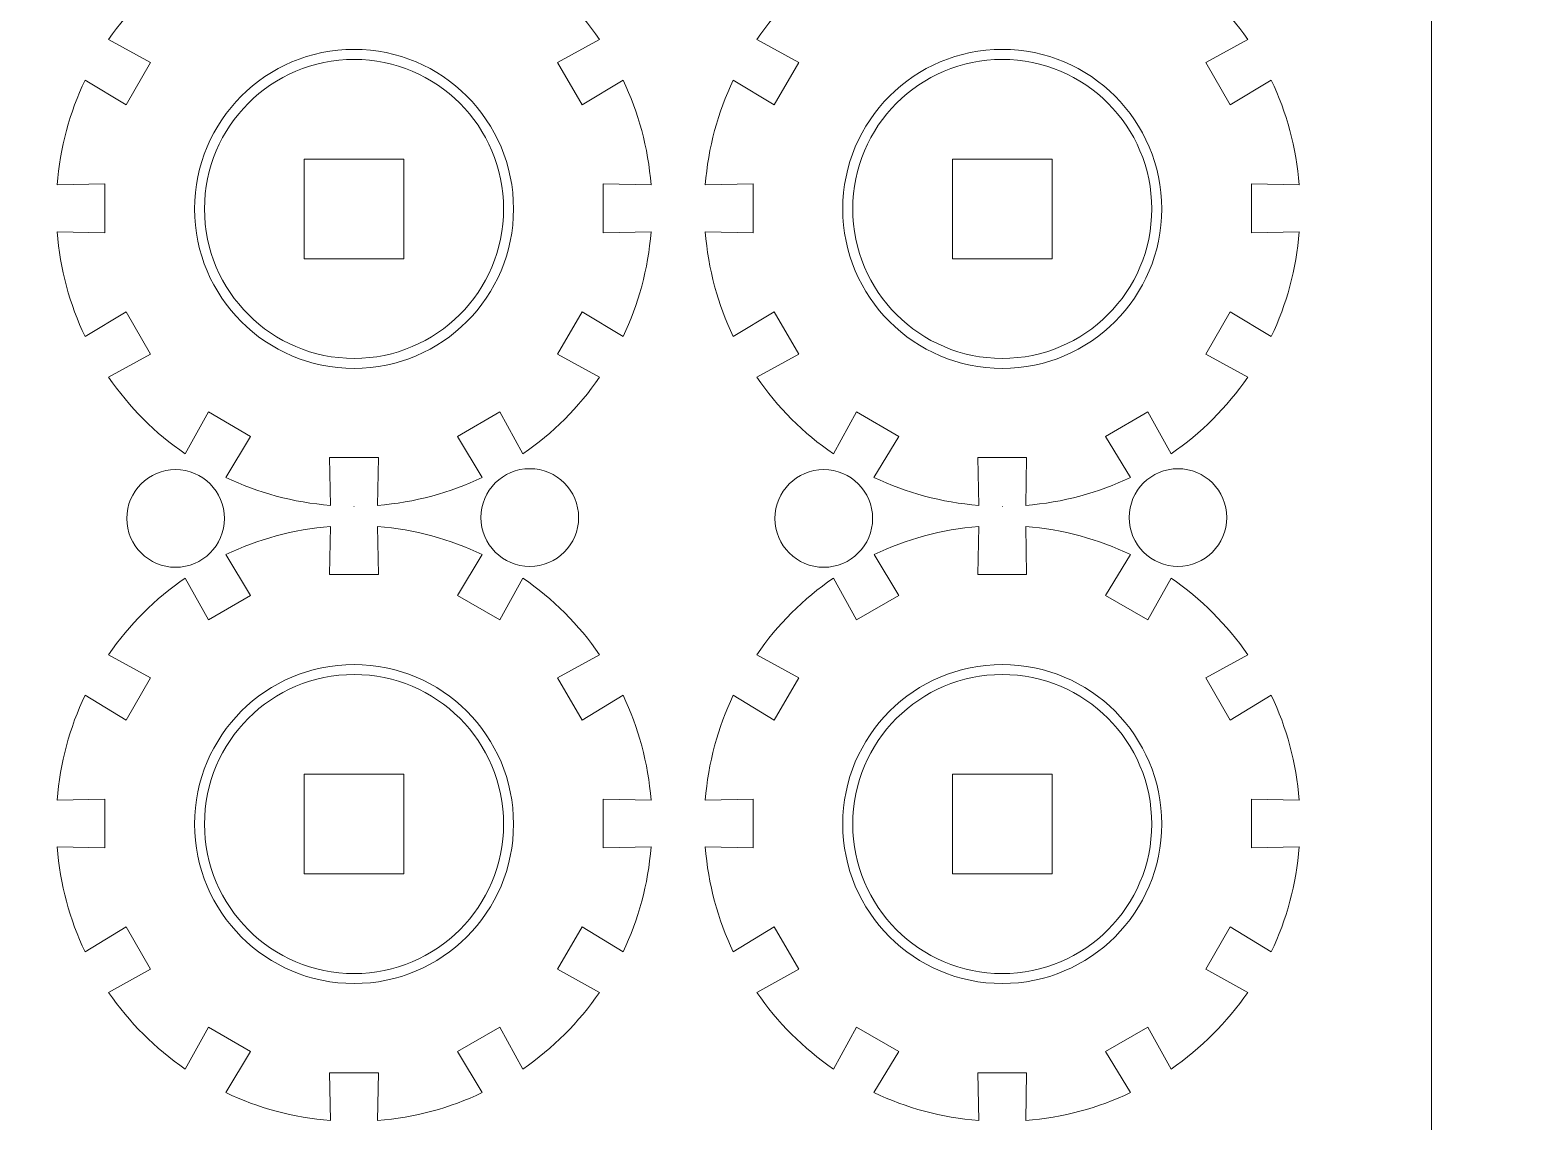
# Model space of a CAD drawing. Header units: centimetres. Extents: x -226 to -75, y 0 to 222.
# Drawn here: x -142.87 to -135.35, y 21.01 to 26.49 of the extents above; entities that cross this region are included whole.
import ezdxf

# ---------------------------------------------------------------- set-up
doc = ezdxf.new("R2010")
doc.units = ezdxf.units.CM
doc.header["$MEASUREMENT"] = 0
doc.layers.add('layer 1', color=7, linetype='Continuous')

msp = doc.modelspace()

# ---------------------------------------------------------------- linework, layer by layer
at = {"layer": 'layer 1', "color": 250, "lineweight": 20}
for points in [[(-165.83724, 0.31703), (-135.83724, 0.31703), (-135.83724, 30.31703), (-165.83724, 30.31703), (-165.83724, 0.31703)], [(-135.83724, 0.31703), (-105.83724, 0.31703), (-105.83724, 30.31703), (-135.83724, 30.31703), (-135.83724, 0.31703)]]:
    msp.add_lwpolyline(points, close=True, dxfattribs=at)
at = {"layer": 'layer 1', "color": 1, "lineweight": 9}
for points, knots in [([(-141.97427, 24.57186), (-141.97427, 24.57186), (-141.76204, 24.44934), (-141.76204, 24.44934), (-141.76204, 24.44934), (-141.76204, 24.44934), (-141.88664, 24.24346), (-141.88664, 24.24346), (-141.88664, 24.24346), (-141.72525, 24.16642), (-141.5479, 24.1178), (-141.3609, 24.10323), (-141.3609, 24.10323), (-141.3609, 24.10323), (-141.36573, 24.34319), (-141.36573, 24.34319), (-141.36573, 24.34319), (-141.36573, 24.34319), (-141.12073, 24.34319), (-141.12073, 24.34319), (-141.12073, 24.34319), (-141.12073, 24.34319), (-141.12566, 24.10323), (-141.12566, 24.10323), (-141.12566, 24.10323), (-140.93869, 24.1178), (-140.76124, 24.16638), (-140.59988, 24.24343), (-140.59988, 24.24343), (-140.59988, 24.24343), (-140.72445, 24.44938), (-140.72445, 24.44938), (-140.72445, 24.44938), (-140.72445, 24.44938), (-140.51225, 24.5719), (-140.51225, 24.5719), (-140.51225, 24.5719), (-140.51225, 24.5719), (-140.3964, 24.36132), (-140.3964, 24.36132), (-140.3964, 24.36132), (-140.24587, 24.46504), (-140.11538, 24.59557), (-140.01166, 24.74606), (-140.01166, 24.74606), (-140.01166, 24.74606), (-140.22217, 24.86202), (-140.22217, 24.86202), (-140.22217, 24.86202), (-140.22217, 24.86202), (-140.09965, 25.07418), (-140.09965, 25.07418), (-140.09965, 25.07418), (-140.09965, 25.07418), (-139.89376, 24.94955), (-139.89376, 24.94955), (-139.89376, 24.94955), (-139.81668, 25.11091), (-139.76803, 25.28835), (-139.7535, 25.47533), (-139.7535, 25.47533), (-139.7535, 25.47533), (-139.99342, 25.47049), (-139.99342, 25.47049), (-139.99342, 25.47049), (-139.99342, 25.47049), (-139.99342, 25.71546), (-139.99342, 25.71546), (-139.99342, 25.71546), (-139.99342, 25.71546), (-139.7535, 25.71056), (-139.7535, 25.71056), (-139.7535, 25.71056), (-139.76803, 25.89757), (-139.81668, 26.07494), (-139.89369, 26.23634), (-139.89369, 26.23634), (-139.89369, 26.23634), (-140.09957, 26.11177), (-140.09957, 26.11177), (-140.09957, 26.11177), (-140.09957, 26.11177), (-140.22209, 26.32397), (-140.22209, 26.32397), (-140.22209, 26.32397), (-140.22209, 26.32397), (-140.01159, 26.43982), (-140.01159, 26.43982), (-140.01159, 26.43982), (-140.11531, 26.59035), (-140.24587, 26.72088), (-140.39633, 26.82456), (-140.39633, 26.82456), (-140.39633, 26.82456), (-140.51225, 26.61413), (-140.51225, 26.61413), (-140.51225, 26.61413), (-140.51225, 26.61413), (-140.72438, 26.73658), (-140.72438, 26.73658), (-140.72438, 26.73658), (-140.72438, 26.73658), (-140.59981, 26.94249), (-140.59981, 26.94249), (-140.59981, 26.94249), (-140.76117, 27.01958), (-140.93862, 27.06819), (-141.12559, 27.08276), (-141.12559, 27.08276), (-141.12559, 27.08276), (-141.1208, 26.84283), (-141.1208, 26.84283), (-141.1208, 26.84283), (-141.1208, 26.84283), (-141.36573, 26.8428), (-141.36573, 26.8428), (-141.36573, 26.8428), (-141.36573, 26.8428), (-141.36083, 27.08276), (-141.36083, 27.08276), (-141.36083, 27.08276), (-141.54783, 27.06819), (-141.72525, 27.01958), (-141.88664, 26.94249), (-141.88664, 26.94249), (-141.88664, 26.94249), (-141.76211, 26.73665), (-141.76211, 26.73665), (-141.76211, 26.73665), (-141.76211, 26.73665), (-141.97427, 26.61413), (-141.97427, 26.61413), (-141.97427, 26.61413), (-141.97427, 26.61413), (-142.09009, 26.8246), (-142.09009, 26.8246), (-142.09009, 26.8246), (-142.24065, 26.72091), (-142.37115, 26.59039), (-142.47483, 26.43982), (-142.47483, 26.43982), (-142.47483, 26.43982), (-142.26443, 26.324), (-142.26443, 26.324), (-142.26443, 26.324), (-142.26443, 26.324), (-142.38684, 26.11181), (-142.38684, 26.11181), (-142.38684, 26.11181), (-142.38684, 26.11181), (-142.59273, 26.23637), (-142.59273, 26.23637), (-142.59273, 26.23637), (-142.66984, 26.07498), (-142.71842, 25.8976), (-142.73303, 25.71059), (-142.73303, 25.71059), (-142.73303, 25.71059), (-142.49303, 25.71546), (-142.49303, 25.71546), (-142.49303, 25.71546), (-142.49303, 25.71546), (-142.49303, 25.47049), (-142.49303, 25.47049), (-142.49303, 25.47049), (-142.49303, 25.47049), (-142.73303, 25.47536), (-142.73303, 25.47536), (-142.73303, 25.47536), (-142.71842, 25.28842), (-142.66984, 25.11098), (-142.59273, 24.94965), (-142.59273, 24.94965), (-142.59273, 24.94965), (-142.38684, 25.07415), (-142.38684, 25.07415), (-142.38684, 25.07415), (-142.38684, 25.07415), (-142.26436, 24.86199), (-142.26436, 24.86199), (-142.26436, 24.86199), (-142.26436, 24.86199), (-142.47483, 24.74613), (-142.47483, 24.74613), (-142.47483, 24.74613), (-142.37115, 24.59564), (-142.24065, 24.46511), (-142.09009, 24.3614), (-142.09009, 24.3614), (-142.09009, 24.3614), (-141.97427, 24.57186), (-141.97427, 24.57186)], [0, 0, 0, 0, 0.0204082, 0.0204082, 0.0204082, 0.0204082, 0.0408163, 0.0408163, 0.0408163, 0.0408163, 0.0612245, 0.0612245, 0.0612245, 0.0612245, 0.0816327, 0.0816327, 0.0816327, 0.0816327, 0.1020408, 0.1020408, 0.1020408, 0.1020408, 0.122449, 0.122449, 0.122449, 0.122449, 0.1428571, 0.1428571, 0.1428571, 0.1428571, 0.1632653, 0.1632653, 0.1632653, 0.1632653, 0.1836735, 0.1836735, 0.1836735, 0.1836735, 0.2040816, 0.2040816, 0.2040816, 0.2040816, 0.2244898, 0.2244898, 0.2244898, 0.2244898, 0.244898, 0.244898, 0.244898, 0.244898, 0.2653061, 0.2653061, 0.2653061, 0.2653061, 0.2857143, 0.2857143, 0.2857143, 0.2857143, 0.3061224, 0.3061224, 0.3061224, 0.3061224, 0.3265306, 0.3265306, 0.3265306, 0.3265306, 0.3469388, 0.3469388, 0.3469388, 0.3469388, 0.3673469, 0.3673469, 0.3673469, 0.3673469, 0.3877551, 0.3877551, 0.3877551, 0.3877551, 0.4081633, 0.4081633, 0.4081633, 0.4081633, 0.4285714, 0.4285714, 0.4285714, 0.4285714, 0.4489796, 0.4489796, 0.4489796, 0.4489796, 0.4693878, 0.4693878, 0.4693878, 0.4693878, 0.4897959, 0.4897959, 0.4897959, 0.4897959, 0.5102041, 0.5102041, 0.5102041, 0.5102041, 0.5306122, 0.5306122, 0.5306122, 0.5306122, 0.5510204, 0.5510204, 0.5510204, 0.5510204, 0.5714286, 0.5714286, 0.5714286, 0.5714286, 0.5918367, 0.5918367, 0.5918367, 0.5918367, 0.6122449, 0.6122449, 0.6122449, 0.6122449, 0.6326531, 0.6326531, 0.6326531, 0.6326531, 0.6530612, 0.6530612, 0.6530612, 0.6530612, 0.6734694, 0.6734694, 0.6734694, 0.6734694, 0.6938776, 0.6938776, 0.6938776, 0.6938776, 0.7142857, 0.7142857, 0.7142857, 0.7142857, 0.7346939, 0.7346939, 0.7346939, 0.7346939, 0.755102, 0.755102, 0.755102, 0.755102, 0.7755102, 0.7755102, 0.7755102, 0.7755102, 0.7959184, 0.7959184, 0.7959184, 0.7959184, 0.8163265, 0.8163265, 0.8163265, 0.8163265, 0.8367347, 0.8367347, 0.8367347, 0.8367347, 0.8571429, 0.8571429, 0.8571429, 0.8571429, 0.877551, 0.877551, 0.877551, 0.877551, 0.8979592, 0.8979592, 0.8979592, 0.8979592, 0.9183673, 0.9183673, 0.9183673, 0.9183673, 0.9387755, 0.9387755, 0.9387755, 0.9387755, 0.9591837, 0.9591837, 0.9591837, 0.9591837, 1, 1, 1, 1]), ([(-138.72245, 24.57186), (-138.72245, 24.57186), (-138.51029, 24.44934), (-138.51029, 24.44934), (-138.51029, 24.44934), (-138.51029, 24.44934), (-138.63489, 24.24346), (-138.63489, 24.24346), (-138.63489, 24.24346), (-138.47349, 24.16642), (-138.29608, 24.1178), (-138.10907, 24.10323), (-138.10907, 24.10323), (-138.10907, 24.10323), (-138.11398, 24.34319), (-138.11398, 24.34319), (-138.11398, 24.34319), (-138.11398, 24.34319), (-137.86897, 24.34319), (-137.86897, 24.34319), (-137.86897, 24.34319), (-137.86897, 24.34319), (-137.87391, 24.10323), (-137.87391, 24.10323), (-137.87391, 24.10323), (-137.6869, 24.11777), (-137.50949, 24.16638), (-137.34813, 24.24343), (-137.34813, 24.24343), (-137.34813, 24.24343), (-137.47263, 24.44938), (-137.47263, 24.44938), (-137.47263, 24.44938), (-137.47263, 24.44938), (-137.2605, 24.5719), (-137.2605, 24.5719), (-137.2605, 24.5719), (-137.2605, 24.5719), (-137.14465, 24.36132), (-137.14465, 24.36132), (-137.14465, 24.36132), (-136.99412, 24.46504), (-136.86363, 24.59553), (-136.75984, 24.74606), (-136.75984, 24.74606), (-136.75984, 24.74606), (-136.97041, 24.86202), (-136.97041, 24.86202), (-136.97041, 24.86202), (-136.97041, 24.86202), (-136.84789, 25.07418), (-136.84789, 25.07418), (-136.84789, 25.07418), (-136.84789, 25.07418), (-136.64194, 24.94955), (-136.64194, 24.94955), (-136.64194, 24.94955), (-136.56493, 25.11091), (-136.51628, 25.28835), (-136.50168, 25.47533), (-136.50168, 25.47533), (-136.50168, 25.47533), (-136.74167, 25.47046), (-136.74167, 25.47046), (-136.74167, 25.47046), (-136.74167, 25.47046), (-136.74167, 25.71546), (-136.74167, 25.71546), (-136.74167, 25.71546), (-136.74167, 25.71546), (-136.50168, 25.71056), (-136.50168, 25.71056), (-136.50168, 25.71056), (-136.51628, 25.89757), (-136.56486, 26.07494), (-136.64194, 26.2363), (-136.64194, 26.2363), (-136.64194, 26.2363), (-136.84782, 26.11177), (-136.84782, 26.11177), (-136.84782, 26.11177), (-136.84782, 26.11177), (-136.97034, 26.32397), (-136.97034, 26.32397), (-136.97034, 26.32397), (-136.97034, 26.32397), (-136.75984, 26.43982), (-136.75984, 26.43982), (-136.75984, 26.43982), (-136.86355, 26.59035), (-136.99405, 26.72088), (-137.14458, 26.82456), (-137.14458, 26.82456), (-137.14458, 26.82456), (-137.2605, 26.61413), (-137.2605, 26.61413), (-137.2605, 26.61413), (-137.2605, 26.61413), (-137.47263, 26.73658), (-137.47263, 26.73658), (-137.47263, 26.73658), (-137.47263, 26.73658), (-137.34806, 26.94246), (-137.34806, 26.94246), (-137.34806, 26.94246), (-137.50942, 27.01958), (-137.68687, 27.06819), (-137.87384, 27.08276), (-137.87384, 27.08276), (-137.87384, 27.08276), (-137.86897, 26.84283), (-137.86897, 26.84283), (-137.86897, 26.84283), (-137.86897, 26.84283), (-138.11398, 26.8428), (-138.11398, 26.8428), (-138.11398, 26.8428), (-138.11398, 26.8428), (-138.109, 27.08276), (-138.109, 27.08276), (-138.109, 27.08276), (-138.29601, 27.06819), (-138.47342, 27.01958), (-138.63482, 26.94249), (-138.63482, 26.94249), (-138.63482, 26.94249), (-138.51029, 26.73665), (-138.51029, 26.73665), (-138.51029, 26.73665), (-138.51029, 26.73665), (-138.72245, 26.61413), (-138.72245, 26.61413), (-138.72245, 26.61413), (-138.72245, 26.61413), (-138.83826, 26.8246), (-138.83826, 26.8246), (-138.83826, 26.8246), (-138.98883, 26.72088), (-139.11939, 26.59039), (-139.22307, 26.43982), (-139.22307, 26.43982), (-139.22307, 26.43982), (-139.01268, 26.324), (-139.01268, 26.324), (-139.01268, 26.324), (-139.01268, 26.324), (-139.13509, 26.11181), (-139.13509, 26.11181), (-139.13509, 26.11181), (-139.13509, 26.11181), (-139.34097, 26.23637), (-139.34097, 26.23637), (-139.34097, 26.23637), (-139.41802, 26.07498), (-139.46667, 25.89757), (-139.4812, 25.71056), (-139.4812, 25.71056), (-139.4812, 25.71056), (-139.24128, 25.71546), (-139.24128, 25.71546), (-139.24128, 25.71546), (-139.24128, 25.71546), (-139.24128, 25.47046), (-139.24128, 25.47046), (-139.24128, 25.47046), (-139.24128, 25.47046), (-139.4812, 25.47536), (-139.4812, 25.47536), (-139.4812, 25.47536), (-139.46667, 25.28842), (-139.41802, 25.11098), (-139.34097, 24.94962), (-139.34097, 24.94962), (-139.34097, 24.94962), (-139.13509, 25.07415), (-139.13509, 25.07415), (-139.13509, 25.07415), (-139.13509, 25.07415), (-139.01261, 24.86199), (-139.01261, 24.86199), (-139.01261, 24.86199), (-139.01261, 24.86199), (-139.22307, 24.74613), (-139.22307, 24.74613), (-139.22307, 24.74613), (-139.11939, 24.5956), (-138.98883, 24.46511), (-138.83833, 24.3614), (-138.83833, 24.3614), (-138.83833, 24.3614), (-138.72245, 24.57186), (-138.72245, 24.57186)], [0, 0, 0, 0, 0.0204082, 0.0204082, 0.0204082, 0.0204082, 0.0408163, 0.0408163, 0.0408163, 0.0408163, 0.0612245, 0.0612245, 0.0612245, 0.0612245, 0.0816327, 0.0816327, 0.0816327, 0.0816327, 0.1020408, 0.1020408, 0.1020408, 0.1020408, 0.122449, 0.122449, 0.122449, 0.122449, 0.1428571, 0.1428571, 0.1428571, 0.1428571, 0.1632653, 0.1632653, 0.1632653, 0.1632653, 0.1836735, 0.1836735, 0.1836735, 0.1836735, 0.2040816, 0.2040816, 0.2040816, 0.2040816, 0.2244898, 0.2244898, 0.2244898, 0.2244898, 0.244898, 0.244898, 0.244898, 0.244898, 0.2653061, 0.2653061, 0.2653061, 0.2653061, 0.2857143, 0.2857143, 0.2857143, 0.2857143, 0.3061224, 0.3061224, 0.3061224, 0.3061224, 0.3265306, 0.3265306, 0.3265306, 0.3265306, 0.3469388, 0.3469388, 0.3469388, 0.3469388, 0.3673469, 0.3673469, 0.3673469, 0.3673469, 0.3877551, 0.3877551, 0.3877551, 0.3877551, 0.4081633, 0.4081633, 0.4081633, 0.4081633, 0.4285714, 0.4285714, 0.4285714, 0.4285714, 0.4489796, 0.4489796, 0.4489796, 0.4489796, 0.4693878, 0.4693878, 0.4693878, 0.4693878, 0.4897959, 0.4897959, 0.4897959, 0.4897959, 0.5102041, 0.5102041, 0.5102041, 0.5102041, 0.5306122, 0.5306122, 0.5306122, 0.5306122, 0.5510204, 0.5510204, 0.5510204, 0.5510204, 0.5714286, 0.5714286, 0.5714286, 0.5714286, 0.5918367, 0.5918367, 0.5918367, 0.5918367, 0.6122449, 0.6122449, 0.6122449, 0.6122449, 0.6326531, 0.6326531, 0.6326531, 0.6326531, 0.6530612, 0.6530612, 0.6530612, 0.6530612, 0.6734694, 0.6734694, 0.6734694, 0.6734694, 0.6938776, 0.6938776, 0.6938776, 0.6938776, 0.7142857, 0.7142857, 0.7142857, 0.7142857, 0.7346939, 0.7346939, 0.7346939, 0.7346939, 0.755102, 0.755102, 0.755102, 0.755102, 0.7755102, 0.7755102, 0.7755102, 0.7755102, 0.7959184, 0.7959184, 0.7959184, 0.7959184, 0.8163265, 0.8163265, 0.8163265, 0.8163265, 0.8367347, 0.8367347, 0.8367347, 0.8367347, 0.8571429, 0.8571429, 0.8571429, 0.8571429, 0.877551, 0.877551, 0.877551, 0.877551, 0.8979592, 0.8979592, 0.8979592, 0.8979592, 0.9183673, 0.9183673, 0.9183673, 0.9183673, 0.9387755, 0.9387755, 0.9387755, 0.9387755, 0.9591837, 0.9591837, 0.9591837, 0.9591837, 1, 1, 1, 1]), ([(-140.4432, 25.59048), (-140.4432, 25.14866), (-140.80141, 24.79048), (-141.24323, 24.79048), (-141.24323, 24.79048), (-141.68509, 24.79048), (-142.04323, 25.14866), (-142.04323, 25.59048), (-142.04323, 25.59048), (-142.04323, 26.0323), (-141.68509, 26.39051), (-141.24323, 26.39051), (-141.24323, 26.39051), (-140.80141, 26.39051), (-140.4432, 26.0323), (-140.4432, 25.59048)], [0, 0, 0, 0, 0.2, 0.2, 0.2, 0.2, 0.4, 0.4, 0.4, 0.4, 0.6, 0.6, 0.6, 0.6, 1, 1, 1, 1]), ([(-137.19144, 25.59048), (-137.19144, 25.14866), (-137.54958, 24.79045), (-137.9914, 24.79045), (-137.9914, 24.79045), (-138.43326, 24.79045), (-138.79143, 25.14866), (-138.79143, 25.59048), (-138.79143, 25.59048), (-138.79143, 26.0323), (-138.43326, 26.39051), (-137.9914, 26.39051), (-137.9914, 26.39051), (-137.54958, 26.39051), (-137.19144, 26.0323), (-137.19144, 25.59048)], [0, 0, 0, 0, 0.2, 0.2, 0.2, 0.2, 0.4, 0.4, 0.4, 0.4, 0.6, 0.6, 0.6, 0.6, 1, 1, 1, 1]), ([(-140.49323, 25.59048), (-140.49323, 26.00467), (-140.829, 26.34048), (-141.24323, 26.34048), (-141.24323, 26.34048), (-141.65746, 26.34048), (-141.99324, 26.00467), (-141.99324, 25.59048), (-141.99324, 25.59048), (-141.99324, 25.17628), (-141.65746, 24.84047), (-141.24323, 24.84047), (-141.24323, 24.84047), (-140.829, 24.84047), (-140.49323, 25.17628), (-140.49323, 25.59048)], [0, 0, 0, 0, 0.2, 0.2, 0.2, 0.2, 0.4, 0.4, 0.4, 0.4, 0.6, 0.6, 0.6, 0.6, 1, 1, 1, 1]), ([(-137.24147, 25.59048), (-137.24147, 26.00467), (-137.57724, 26.34048), (-137.9914, 26.34048), (-137.9914, 26.34048), (-138.40563, 26.34048), (-138.74141, 26.00467), (-138.74141, 25.59048), (-138.74141, 25.59048), (-138.74141, 25.17624), (-138.40563, 24.84047), (-137.9914, 24.84047), (-137.9914, 24.84047), (-137.57724, 24.84047), (-137.24147, 25.17624), (-137.24147, 25.59048)], [0, 0, 0, 0, 0.2, 0.2, 0.2, 0.2, 0.4, 0.4, 0.4, 0.4, 0.6, 0.6, 0.6, 0.6, 1, 1, 1, 1]), ([(-142.38341, 24.03763), (-142.38341, 24.17271), (-142.27352, 24.28264), (-142.1384, 24.28264), (-142.1384, 24.28264), (-142.00329, 24.28264), (-141.89337, 24.17271), (-141.89337, 24.03763), (-141.89337, 24.03763), (-141.89337, 23.90255), (-142.00329, 23.79263), (-142.1384, 23.79263), (-142.1384, 23.79263), (-142.27352, 23.79263), (-142.38341, 23.90255), (-142.38341, 24.03763)], [0, 0, 0, 0, 0.2, 0.2, 0.2, 0.2, 0.4, 0.4, 0.4, 0.4, 0.6, 0.6, 0.6, 0.6, 1, 1, 1, 1]), ([(-140.60657, 24.04235), (-140.60657, 24.17743), (-140.49668, 24.28736), (-140.36157, 24.28736), (-140.36157, 24.28736), (-140.22652, 24.28736), (-140.11653, 24.17743), (-140.11653, 24.04235), (-140.11653, 24.04235), (-140.11653, 23.90728), (-140.22652, 23.79735), (-140.36157, 23.79735), (-140.36157, 23.79735), (-140.49668, 23.79735), (-140.60657, 23.90728), (-140.60657, 24.04235)], [0, 0, 0, 0, 0.2, 0.2, 0.2, 0.2, 0.4, 0.4, 0.4, 0.4, 0.6, 0.6, 0.6, 0.6, 1, 1, 1, 1]), ([(-139.13165, 24.03763), (-139.13165, 24.17271), (-139.02169, 24.28264), (-138.88658, 24.28264), (-138.88658, 24.28264), (-138.75154, 24.28264), (-138.64161, 24.17271), (-138.64161, 24.03763), (-138.64161, 24.03763), (-138.64161, 23.90252), (-138.75154, 23.79263), (-138.88658, 23.79263), (-138.88658, 23.79263), (-139.02169, 23.79263), (-139.13165, 23.90252), (-139.13165, 24.03763)], [0, 0, 0, 0, 0.2, 0.2, 0.2, 0.2, 0.4, 0.4, 0.4, 0.4, 0.6, 0.6, 0.6, 0.6, 1, 1, 1, 1]), ([(-137.35481, 24.04232), (-137.35481, 24.17743), (-137.24485, 24.28732), (-137.10981, 24.28732), (-137.10981, 24.28732), (-136.97469, 24.28732), (-136.86477, 24.17743), (-136.86477, 24.04232), (-136.86477, 24.04232), (-136.86477, 23.90728), (-136.97469, 23.79735), (-137.10981, 23.79735), (-137.10981, 23.79735), (-137.24485, 23.79735), (-137.35481, 23.90728), (-137.35481, 24.04232)], [0, 0, 0, 0, 0.2, 0.2, 0.2, 0.2, 0.4, 0.4, 0.4, 0.4, 0.6, 0.6, 0.6, 0.6, 1, 1, 1, 1]), ([(-141.24391, 24.0982), (-141.24391, 24.0982), (-141.24321, 24.0982), (-141.24321, 24.0982), (-141.24321, 24.0982), (-141.24321, 24.0982), (-141.24254, 24.0982), (-141.24254, 24.0982), (-141.24254, 24.0982), (-141.24254, 24.0982), (-141.24391, 24.0982), (-141.24391, 24.0982)], [0, 0, 0, 0, 0.25, 0.25, 0.25, 0.25, 0.5, 0.5, 0.5, 0.5, 1, 1, 1, 1]), ([(-137.99215, 24.0982), (-137.99215, 24.0982), (-137.99145, 24.0982), (-137.99145, 24.0982), (-137.99145, 24.0982), (-137.99145, 24.0982), (-137.99078, 24.0982), (-137.99078, 24.0982), (-137.99078, 24.0982), (-137.99078, 24.0982), (-137.99215, 24.0982), (-137.99215, 24.0982)], [0, 0, 0, 0, 0.25, 0.25, 0.25, 0.25, 0.5, 0.5, 0.5, 0.5, 1, 1, 1, 1]), ([(-141.97427, 21.48616), (-141.97427, 21.48616), (-141.76204, 21.36364), (-141.76204, 21.36364), (-141.76204, 21.36364), (-141.76204, 21.36364), (-141.88664, 21.15776), (-141.88664, 21.15776), (-141.88664, 21.15776), (-141.72525, 21.08071), (-141.5479, 21.0321), (-141.3609, 21.01753), (-141.3609, 21.01753), (-141.3609, 21.01753), (-141.36573, 21.25749), (-141.36573, 21.25749), (-141.36573, 21.25749), (-141.36573, 21.25749), (-141.12073, 21.25749), (-141.12073, 21.25749), (-141.12073, 21.25749), (-141.12073, 21.25749), (-141.12566, 21.01753), (-141.12566, 21.01753), (-141.12566, 21.01753), (-140.93869, 21.0321), (-140.76124, 21.08068), (-140.59988, 21.15773), (-140.59988, 21.15773), (-140.59988, 21.15773), (-140.72445, 21.36368), (-140.72445, 21.36368), (-140.72445, 21.36368), (-140.72445, 21.36368), (-140.51225, 21.4862), (-140.51225, 21.4862), (-140.51225, 21.4862), (-140.51225, 21.4862), (-140.3964, 21.27562), (-140.3964, 21.27562), (-140.3964, 21.27562), (-140.24587, 21.37934), (-140.11538, 21.50987), (-140.01166, 21.66036), (-140.01166, 21.66036), (-140.01166, 21.66036), (-140.22217, 21.77632), (-140.22217, 21.77632), (-140.22217, 21.77632), (-140.22217, 21.77632), (-140.09965, 21.98848), (-140.09965, 21.98848), (-140.09965, 21.98848), (-140.09965, 21.98848), (-139.89376, 21.86385), (-139.89376, 21.86385), (-139.89376, 21.86385), (-139.81668, 22.02521), (-139.76803, 22.20265), (-139.7535, 22.38963), (-139.7535, 22.38963), (-139.7535, 22.38963), (-139.99342, 22.38479), (-139.99342, 22.38479), (-139.99342, 22.38479), (-139.99342, 22.38479), (-139.99342, 22.62976), (-139.99342, 22.62976), (-139.99342, 22.62976), (-139.99342, 22.62976), (-139.7535, 22.62486), (-139.7535, 22.62486), (-139.7535, 22.62486), (-139.76803, 22.81186), (-139.81668, 22.98924), (-139.89369, 23.15064), (-139.89369, 23.15064), (-139.89369, 23.15064), (-140.09957, 23.02607), (-140.09957, 23.02607), (-140.09957, 23.02607), (-140.09957, 23.02607), (-140.22209, 23.23827), (-140.22209, 23.23827), (-140.22209, 23.23827), (-140.22209, 23.23827), (-140.01159, 23.35412), (-140.01159, 23.35412), (-140.01159, 23.35412), (-140.11531, 23.50465), (-140.24587, 23.63518), (-140.39633, 23.73886), (-140.39633, 23.73886), (-140.39633, 23.73886), (-140.51225, 23.52843), (-140.51225, 23.52843), (-140.51225, 23.52843), (-140.51225, 23.52843), (-140.72438, 23.65088), (-140.72438, 23.65088), (-140.72438, 23.65088), (-140.72438, 23.65088), (-140.59981, 23.85679), (-140.59981, 23.85679), (-140.59981, 23.85679), (-140.76117, 23.93387), (-140.93862, 23.98249), (-141.12559, 23.99706), (-141.12559, 23.99706), (-141.12559, 23.99706), (-141.1208, 23.75713), (-141.1208, 23.75713), (-141.1208, 23.75713), (-141.1208, 23.75713), (-141.36573, 23.7571), (-141.36573, 23.7571), (-141.36573, 23.7571), (-141.36573, 23.7571), (-141.36083, 23.99706), (-141.36083, 23.99706), (-141.36083, 23.99706), (-141.54783, 23.98249), (-141.72525, 23.93387), (-141.88664, 23.85679), (-141.88664, 23.85679), (-141.88664, 23.85679), (-141.76211, 23.65095), (-141.76211, 23.65095), (-141.76211, 23.65095), (-141.76211, 23.65095), (-141.97427, 23.52843), (-141.97427, 23.52843), (-141.97427, 23.52843), (-141.97427, 23.52843), (-142.09009, 23.73889), (-142.09009, 23.73889), (-142.09009, 23.73889), (-142.24065, 23.63521), (-142.37115, 23.50469), (-142.47483, 23.35412), (-142.47483, 23.35412), (-142.47483, 23.35412), (-142.26443, 23.2383), (-142.26443, 23.2383), (-142.26443, 23.2383), (-142.26443, 23.2383), (-142.38684, 23.02611), (-142.38684, 23.02611), (-142.38684, 23.02611), (-142.38684, 23.02611), (-142.59273, 23.15067), (-142.59273, 23.15067), (-142.59273, 23.15067), (-142.66984, 22.98928), (-142.71842, 22.8119), (-142.73303, 22.62489), (-142.73303, 22.62489), (-142.73303, 22.62489), (-142.49303, 22.62976), (-142.49303, 22.62976), (-142.49303, 22.62976), (-142.49303, 22.62976), (-142.49303, 22.38479), (-142.49303, 22.38479), (-142.49303, 22.38479), (-142.49303, 22.38479), (-142.73303, 22.38966), (-142.73303, 22.38966), (-142.73303, 22.38966), (-142.71842, 22.20272), (-142.66984, 22.02528), (-142.59273, 21.86395), (-142.59273, 21.86395), (-142.59273, 21.86395), (-142.38684, 21.98845), (-142.38684, 21.98845), (-142.38684, 21.98845), (-142.38684, 21.98845), (-142.26436, 21.77629), (-142.26436, 21.77629), (-142.26436, 21.77629), (-142.26436, 21.77629), (-142.47483, 21.66043), (-142.47483, 21.66043), (-142.47483, 21.66043), (-142.37115, 21.50994), (-142.24065, 21.37941), (-142.09009, 21.27569), (-142.09009, 21.27569), (-142.09009, 21.27569), (-141.97427, 21.48616), (-141.97427, 21.48616)], [0, 0, 0, 0, 0.0204082, 0.0204082, 0.0204082, 0.0204082, 0.0408163, 0.0408163, 0.0408163, 0.0408163, 0.0612245, 0.0612245, 0.0612245, 0.0612245, 0.0816327, 0.0816327, 0.0816327, 0.0816327, 0.1020408, 0.1020408, 0.1020408, 0.1020408, 0.122449, 0.122449, 0.122449, 0.122449, 0.1428571, 0.1428571, 0.1428571, 0.1428571, 0.1632653, 0.1632653, 0.1632653, 0.1632653, 0.1836735, 0.1836735, 0.1836735, 0.1836735, 0.2040816, 0.2040816, 0.2040816, 0.2040816, 0.2244898, 0.2244898, 0.2244898, 0.2244898, 0.244898, 0.244898, 0.244898, 0.244898, 0.2653061, 0.2653061, 0.2653061, 0.2653061, 0.2857143, 0.2857143, 0.2857143, 0.2857143, 0.3061224, 0.3061224, 0.3061224, 0.3061224, 0.3265306, 0.3265306, 0.3265306, 0.3265306, 0.3469388, 0.3469388, 0.3469388, 0.3469388, 0.3673469, 0.3673469, 0.3673469, 0.3673469, 0.3877551, 0.3877551, 0.3877551, 0.3877551, 0.4081633, 0.4081633, 0.4081633, 0.4081633, 0.4285714, 0.4285714, 0.4285714, 0.4285714, 0.4489796, 0.4489796, 0.4489796, 0.4489796, 0.4693878, 0.4693878, 0.4693878, 0.4693878, 0.4897959, 0.4897959, 0.4897959, 0.4897959, 0.5102041, 0.5102041, 0.5102041, 0.5102041, 0.5306122, 0.5306122, 0.5306122, 0.5306122, 0.5510204, 0.5510204, 0.5510204, 0.5510204, 0.5714286, 0.5714286, 0.5714286, 0.5714286, 0.5918367, 0.5918367, 0.5918367, 0.5918367, 0.6122449, 0.6122449, 0.6122449, 0.6122449, 0.6326531, 0.6326531, 0.6326531, 0.6326531, 0.6530612, 0.6530612, 0.6530612, 0.6530612, 0.6734694, 0.6734694, 0.6734694, 0.6734694, 0.6938776, 0.6938776, 0.6938776, 0.6938776, 0.7142857, 0.7142857, 0.7142857, 0.7142857, 0.7346939, 0.7346939, 0.7346939, 0.7346939, 0.755102, 0.755102, 0.755102, 0.755102, 0.7755102, 0.7755102, 0.7755102, 0.7755102, 0.7959184, 0.7959184, 0.7959184, 0.7959184, 0.8163265, 0.8163265, 0.8163265, 0.8163265, 0.8367347, 0.8367347, 0.8367347, 0.8367347, 0.8571429, 0.8571429, 0.8571429, 0.8571429, 0.877551, 0.877551, 0.877551, 0.877551, 0.8979592, 0.8979592, 0.8979592, 0.8979592, 0.9183673, 0.9183673, 0.9183673, 0.9183673, 0.9387755, 0.9387755, 0.9387755, 0.9387755, 0.9591837, 0.9591837, 0.9591837, 0.9591837, 1, 1, 1, 1]), ([(-138.72245, 21.48616), (-138.72245, 21.48616), (-138.51029, 21.36364), (-138.51029, 21.36364), (-138.51029, 21.36364), (-138.51029, 21.36364), (-138.63489, 21.15776), (-138.63489, 21.15776), (-138.63489, 21.15776), (-138.47349, 21.08071), (-138.29608, 21.0321), (-138.10907, 21.01753), (-138.10907, 21.01753), (-138.10907, 21.01753), (-138.11398, 21.25749), (-138.11398, 21.25749), (-138.11398, 21.25749), (-138.11398, 21.25749), (-137.86897, 21.25749), (-137.86897, 21.25749), (-137.86897, 21.25749), (-137.86897, 21.25749), (-137.87391, 21.0175), (-137.87391, 21.0175), (-137.87391, 21.0175), (-137.6869, 21.0321), (-137.50949, 21.08068), (-137.34813, 21.15773), (-137.34813, 21.15773), (-137.34813, 21.15773), (-137.47263, 21.36368), (-137.47263, 21.36368), (-137.47263, 21.36368), (-137.47263, 21.36368), (-137.2605, 21.4862), (-137.2605, 21.4862), (-137.2605, 21.4862), (-137.2605, 21.4862), (-137.14465, 21.27562), (-137.14465, 21.27562), (-137.14465, 21.27562), (-136.99412, 21.37934), (-136.86363, 21.50987), (-136.75984, 21.66036), (-136.75984, 21.66036), (-136.75984, 21.66036), (-136.97041, 21.77632), (-136.97041, 21.77632), (-136.97041, 21.77632), (-136.97041, 21.77632), (-136.84789, 21.98848), (-136.84789, 21.98848), (-136.84789, 21.98848), (-136.84789, 21.98848), (-136.64194, 21.86385), (-136.64194, 21.86385), (-136.64194, 21.86385), (-136.56493, 22.02521), (-136.51628, 22.20265), (-136.50168, 22.38963), (-136.50168, 22.38963), (-136.50168, 22.38963), (-136.74167, 22.38476), (-136.74167, 22.38476), (-136.74167, 22.38476), (-136.74167, 22.38476), (-136.74167, 22.62976), (-136.74167, 22.62976), (-136.74167, 22.62976), (-136.74167, 22.62976), (-136.50168, 22.62486), (-136.50168, 22.62486), (-136.50168, 22.62486), (-136.51628, 22.81186), (-136.56486, 22.98924), (-136.64194, 23.1506), (-136.64194, 23.1506), (-136.64194, 23.1506), (-136.84782, 23.02607), (-136.84782, 23.02607), (-136.84782, 23.02607), (-136.84782, 23.02607), (-136.97034, 23.23827), (-136.97034, 23.23827), (-136.97034, 23.23827), (-136.97034, 23.23827), (-136.75984, 23.35412), (-136.75984, 23.35412), (-136.75984, 23.35412), (-136.86355, 23.50465), (-136.99405, 23.63518), (-137.14458, 23.73886), (-137.14458, 23.73886), (-137.14458, 23.73886), (-137.2605, 23.52843), (-137.2605, 23.52843), (-137.2605, 23.52843), (-137.2605, 23.52843), (-137.47263, 23.65088), (-137.47263, 23.65088), (-137.47263, 23.65088), (-137.47263, 23.65088), (-137.34806, 23.85676), (-137.34806, 23.85676), (-137.34806, 23.85676), (-137.50942, 23.93387), (-137.68687, 23.98249), (-137.87384, 23.99706), (-137.87384, 23.99706), (-137.87384, 23.99706), (-137.86897, 23.75713), (-137.86897, 23.75713), (-137.86897, 23.75713), (-137.86897, 23.75713), (-138.11398, 23.7571), (-138.11398, 23.7571), (-138.11398, 23.7571), (-138.11398, 23.7571), (-138.109, 23.99706), (-138.109, 23.99706), (-138.109, 23.99706), (-138.29601, 23.98249), (-138.47342, 23.93387), (-138.63482, 23.85679), (-138.63482, 23.85679), (-138.63482, 23.85679), (-138.51029, 23.65095), (-138.51029, 23.65095), (-138.51029, 23.65095), (-138.51029, 23.65095), (-138.72245, 23.52843), (-138.72245, 23.52843), (-138.72245, 23.52843), (-138.72245, 23.52843), (-138.83826, 23.73889), (-138.83826, 23.73889), (-138.83826, 23.73889), (-138.98883, 23.63518), (-139.11939, 23.50469), (-139.22307, 23.35412), (-139.22307, 23.35412), (-139.22307, 23.35412), (-139.01268, 23.2383), (-139.01268, 23.2383), (-139.01268, 23.2383), (-139.01268, 23.2383), (-139.13509, 23.02611), (-139.13509, 23.02611), (-139.13509, 23.02611), (-139.13509, 23.02611), (-139.34097, 23.15067), (-139.34097, 23.15067), (-139.34097, 23.15067), (-139.41802, 22.98928), (-139.46667, 22.81186), (-139.4812, 22.62486), (-139.4812, 22.62486), (-139.4812, 22.62486), (-139.24128, 22.62976), (-139.24128, 22.62976), (-139.24128, 22.62976), (-139.24128, 22.62976), (-139.24128, 22.38476), (-139.24128, 22.38476), (-139.24128, 22.38476), (-139.24128, 22.38476), (-139.4812, 22.38966), (-139.4812, 22.38966), (-139.4812, 22.38966), (-139.46667, 22.20272), (-139.41802, 22.02528), (-139.34097, 21.86395), (-139.34097, 21.86395), (-139.34097, 21.86395), (-139.13509, 21.98845), (-139.13509, 21.98845), (-139.13509, 21.98845), (-139.13509, 21.98845), (-139.01261, 21.77629), (-139.01261, 21.77629), (-139.01261, 21.77629), (-139.01261, 21.77629), (-139.22307, 21.6604), (-139.22307, 21.6604), (-139.22307, 21.6604), (-139.11939, 21.50994), (-138.98883, 21.37938), (-138.83833, 21.27566), (-138.83833, 21.27566), (-138.83833, 21.27566), (-138.72245, 21.48616), (-138.72245, 21.48616)], [0, 0, 0, 0, 0.0204082, 0.0204082, 0.0204082, 0.0204082, 0.0408163, 0.0408163, 0.0408163, 0.0408163, 0.0612245, 0.0612245, 0.0612245, 0.0612245, 0.0816327, 0.0816327, 0.0816327, 0.0816327, 0.1020408, 0.1020408, 0.1020408, 0.1020408, 0.122449, 0.122449, 0.122449, 0.122449, 0.1428571, 0.1428571, 0.1428571, 0.1428571, 0.1632653, 0.1632653, 0.1632653, 0.1632653, 0.1836735, 0.1836735, 0.1836735, 0.1836735, 0.2040816, 0.2040816, 0.2040816, 0.2040816, 0.2244898, 0.2244898, 0.2244898, 0.2244898, 0.244898, 0.244898, 0.244898, 0.244898, 0.2653061, 0.2653061, 0.2653061, 0.2653061, 0.2857143, 0.2857143, 0.2857143, 0.2857143, 0.3061224, 0.3061224, 0.3061224, 0.3061224, 0.3265306, 0.3265306, 0.3265306, 0.3265306, 0.3469388, 0.3469388, 0.3469388, 0.3469388, 0.3673469, 0.3673469, 0.3673469, 0.3673469, 0.3877551, 0.3877551, 0.3877551, 0.3877551, 0.4081633, 0.4081633, 0.4081633, 0.4081633, 0.4285714, 0.4285714, 0.4285714, 0.4285714, 0.4489796, 0.4489796, 0.4489796, 0.4489796, 0.4693878, 0.4693878, 0.4693878, 0.4693878, 0.4897959, 0.4897959, 0.4897959, 0.4897959, 0.5102041, 0.5102041, 0.5102041, 0.5102041, 0.5306122, 0.5306122, 0.5306122, 0.5306122, 0.5510204, 0.5510204, 0.5510204, 0.5510204, 0.5714286, 0.5714286, 0.5714286, 0.5714286, 0.5918367, 0.5918367, 0.5918367, 0.5918367, 0.6122449, 0.6122449, 0.6122449, 0.6122449, 0.6326531, 0.6326531, 0.6326531, 0.6326531, 0.6530612, 0.6530612, 0.6530612, 0.6530612, 0.6734694, 0.6734694, 0.6734694, 0.6734694, 0.6938776, 0.6938776, 0.6938776, 0.6938776, 0.7142857, 0.7142857, 0.7142857, 0.7142857, 0.7346939, 0.7346939, 0.7346939, 0.7346939, 0.755102, 0.755102, 0.755102, 0.755102, 0.7755102, 0.7755102, 0.7755102, 0.7755102, 0.7959184, 0.7959184, 0.7959184, 0.7959184, 0.8163265, 0.8163265, 0.8163265, 0.8163265, 0.8367347, 0.8367347, 0.8367347, 0.8367347, 0.8571429, 0.8571429, 0.8571429, 0.8571429, 0.877551, 0.877551, 0.877551, 0.877551, 0.8979592, 0.8979592, 0.8979592, 0.8979592, 0.9183673, 0.9183673, 0.9183673, 0.9183673, 0.9387755, 0.9387755, 0.9387755, 0.9387755, 0.9591837, 0.9591837, 0.9591837, 0.9591837, 1, 1, 1, 1]), ([(-140.4432, 22.50477), (-140.4432, 22.06295), (-140.80141, 21.70474), (-141.24323, 21.70474), (-141.24323, 21.70474), (-141.68509, 21.70474), (-142.04323, 22.06295), (-142.04323, 22.50477), (-142.04323, 22.50477), (-142.04323, 22.94659), (-141.68509, 23.30477), (-141.24323, 23.30477), (-141.24323, 23.30477), (-140.80141, 23.30477), (-140.4432, 22.94659), (-140.4432, 22.50477)], [0, 0, 0, 0, 0.2, 0.2, 0.2, 0.2, 0.4, 0.4, 0.4, 0.4, 0.6, 0.6, 0.6, 0.6, 1, 1, 1, 1]), ([(-137.19144, 22.50477), (-137.19144, 22.06292), (-137.54958, 21.70474), (-137.9914, 21.70474), (-137.9914, 21.70474), (-138.43326, 21.70474), (-138.79143, 22.06292), (-138.79143, 22.50477), (-138.79143, 22.50477), (-138.79143, 22.94656), (-138.43326, 23.30477), (-137.9914, 23.30477), (-137.9914, 23.30477), (-137.54958, 23.30477), (-137.19144, 22.94656), (-137.19144, 22.50477)], [0, 0, 0, 0, 0.2, 0.2, 0.2, 0.2, 0.4, 0.4, 0.4, 0.4, 0.6, 0.6, 0.6, 0.6, 1, 1, 1, 1]), ([(-140.49323, 22.50477), (-140.49323, 22.91897), (-140.829, 23.25478), (-141.24323, 23.25478), (-141.24323, 23.25478), (-141.65746, 23.25478), (-141.99324, 22.91897), (-141.99324, 22.50477), (-141.99324, 22.50477), (-141.99324, 22.09054), (-141.65746, 21.75477), (-141.24323, 21.75477), (-141.24323, 21.75477), (-140.829, 21.75477), (-140.49323, 22.09054), (-140.49323, 22.50477)], [0, 0, 0, 0, 0.2, 0.2, 0.2, 0.2, 0.4, 0.4, 0.4, 0.4, 0.6, 0.6, 0.6, 0.6, 1, 1, 1, 1]), ([(-137.24147, 22.50477), (-137.24147, 22.91893), (-137.57724, 23.25478), (-137.9914, 23.25478), (-137.9914, 23.25478), (-138.40563, 23.25478), (-138.74141, 22.91893), (-138.74141, 22.50477), (-138.74141, 22.50477), (-138.74141, 22.09054), (-138.40563, 21.75473), (-137.9914, 21.75473), (-137.9914, 21.75473), (-137.57724, 21.75473), (-137.24147, 22.09054), (-137.24147, 22.50477)], [0, 0, 0, 0, 0.2, 0.2, 0.2, 0.2, 0.4, 0.4, 0.4, 0.4, 0.6, 0.6, 0.6, 0.6, 1, 1, 1, 1])]:
    msp.add_open_spline(points, degree=3, knots=knots, dxfattribs=at)
for points in [[(-141.4932, 25.84049), (-141.4932, 25.84049), (-140.99324, 25.84049), (-140.99324, 25.84049)], [(-141.4932, 25.34047), (-141.4932, 25.34047), (-141.4932, 25.84049), (-141.4932, 25.84049)], [(-140.99325, 25.84049), (-140.99325, 25.84049), (-140.99325, 25.34046), (-140.99325, 25.34046)], [(-138.24144, 25.34047), (-138.24144, 25.34047), (-138.24144, 25.84046), (-138.24144, 25.84046)], [(-138.24144, 25.84045), (-138.24144, 25.84045), (-137.74141, 25.84045), (-137.74141, 25.84045)], [(-137.74142, 25.84045), (-137.74142, 25.84045), (-137.74142, 25.34046), (-137.74142, 25.34046)], [(-140.99325, 25.34047), (-140.99325, 25.34047), (-141.4932, 25.34047), (-141.4932, 25.34047)], [(-137.74142, 25.34047), (-137.74142, 25.34047), (-138.24145, 25.34047), (-138.24145, 25.34047)], [(-141.4932, 22.75475), (-141.4932, 22.75475), (-140.99324, 22.75475), (-140.99324, 22.75475)], [(-141.4932, 22.25476), (-141.4932, 22.25476), (-141.4932, 22.75475), (-141.4932, 22.75475)], [(-140.99325, 22.75475), (-140.99325, 22.75475), (-140.99325, 22.25476), (-140.99325, 22.25476)], [(-138.24144, 22.75475), (-138.24144, 22.75475), (-137.74141, 22.75475), (-137.74141, 22.75475)], [(-138.24144, 22.25473), (-138.24144, 22.25473), (-138.24144, 22.75475), (-138.24144, 22.75475)], [(-137.74142, 22.75475), (-137.74142, 22.75475), (-137.74142, 22.25472), (-137.74142, 22.25472)], [(-140.99325, 22.25476), (-140.99325, 22.25476), (-141.4932, 22.25476), (-141.4932, 22.25476)], [(-137.74142, 22.25473), (-137.74142, 22.25473), (-138.24145, 22.25473), (-138.24145, 22.25473)]]:
    msp.add_open_spline(points, degree=3, dxfattribs=at)

doc.saveas('drawing.dxf')
